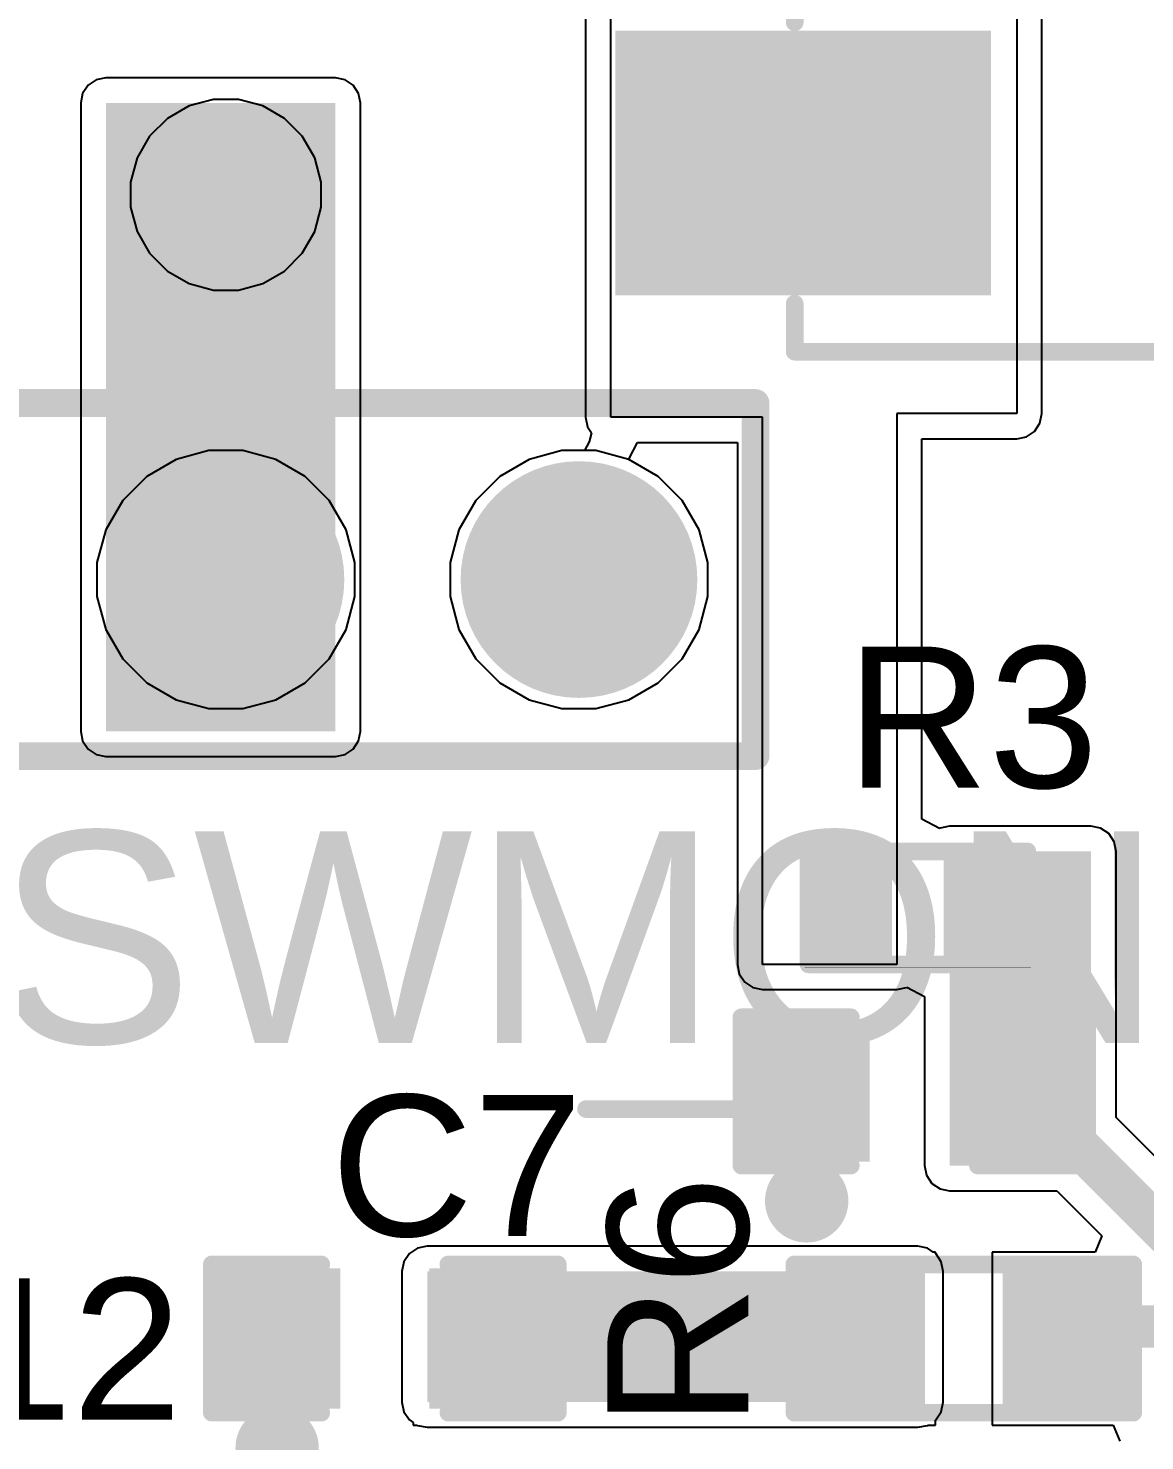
# Model space of a CAD drawing. Header units: millimetres. Extents: x 0 to 215, y 0 to 215.
# Drawn here: x 2.194 to 2.5103, y 1.556 to 1.9562 of the extents above; entities that cross this region are included whole.
import ezdxf

# ---------------------------------------------------------------- set-up
doc = ezdxf.new("R2010")
doc.units = ezdxf.units.MM
doc.header["$MEASUREMENT"] = 0
for name, color, linetype in [('BottomLayer', 5, 'Continuous'), ('BottomSolder', 6, 'Continuous'), ('MultiLayer', 9, 'Continuous'), ('PadHoleLayer', 156, 'Continuous'), ('TopLayer', 1, 'Continuous'), ('TopOverlay', 2, 'Continuous'), ('TopPaste', 8, 'Continuous'), ('TopSolder', 216, 'Continuous'), ('ViaHoleLayer', 16, 'Continuous')]:
    doc.layers.add(name, color=color, linetype=linetype)
doc.styles.add('Arial', font='', dxfattribs={"height": 0.2})
doc.styles.get('Arial').set_extended_font_data('Arial')

# ---------------------------------------------------------------- blocks, each defined once
blk = doc.blocks.new('R___0603_72')
at = {"layer": 'TopLayer'}
for points in [[(-0.015, 0.0175), (-0.015, -0.0175), (-0.045, -0.0175), (-0.045, 0.0175)], [(0.045, 0.0175), (0.045, -0.0175), (0.015, -0.0175), (0.015, 0.0175)]]:
    blk.add_hatch(color=1, dxfattribs=at).paths.add_polyline_path(points)
at = {"layer": 'TopPaste'}
for points in [[(-0.015, 0.0175), (-0.015, -0.0175), (-0.045, -0.0175), (-0.045, 0.0175)], [(0.045, 0.0175), (0.045, -0.0175), (0.015, -0.0175), (0.015, 0.0175)]]:
    blk.add_hatch(color=8, dxfattribs=at).paths.add_polyline_path(points)
at = {"layer": 'TopSolder'}
for points in [[(-0.011, 0.0215), (-0.011, -0.0215), (-0.049, -0.0215), (-0.049, 0.0215)], [(0.049, 0.0215), (0.049, -0.0215), (0.011, -0.0215), (0.011, 0.0215)]]:
    blk.add_hatch(color=216, dxfattribs=at).paths.add_polyline_path(points)
at = {"layer": 'TopOverlay', "const_width": 0.005}
for points in [[(0.048, 0.021), (-0.048, 0.021)], [(-0.048, 0.021), (-0.048, -0.021)], [(0.048, 0.021), (0.048, -0.021)], [(0.048, -0.021), (-0.048, -0.021)]]:
    blk.add_lwpolyline(points, dxfattribs=at)
at = {"layer": 'TopOverlay', "const_width": 0.0025}
for points in [[(-0.04925, 0.021, 1), (-0.04675, 0.021, 1)], [(-0.04925, 0.021, 1), (-0.04675, 0.021, 1)], [(0.04675, 0.021, 1), (0.04925, 0.021, 1)], [(0.04675, 0.021, 1), (0.04925, 0.021, 1)], [(-0.04925, -0.021, 1), (-0.04675, -0.021, 1)], [(-0.04925, -0.021, 1), (-0.04675, -0.021, 1)], [(0.04675, -0.021, 1), (0.04925, -0.021, 1)], [(0.04675, -0.021, 1), (0.04925, -0.021, 1)]]:
    blk.add_lwpolyline(points, format="xyb", close=True, dxfattribs=at)
blk = doc.blocks.new('R___0402_75')
at = {"layer": 'TopLayer'}
for points in [[(-0.0275, -0.0125), (-0.0275, 0.0125), (-0.0095, 0.0125), (-0.0095, -0.0125)], [(0.0095, -0.0125), (0.0095, 0.0125), (0.0275, 0.0125), (0.0275, -0.0125)]]:
    blk.add_hatch(color=1, dxfattribs=at).paths.add_polyline_path(points)
at = {"layer": 'TopPaste'}
for points in [[(-0.0275, -0.0125), (-0.0275, 0.0125), (-0.0095, 0.0125), (-0.0095, -0.0125)], [(0.0095, -0.0125), (0.0095, 0.0125), (0.0275, 0.0125), (0.0275, -0.0125)]]:
    blk.add_hatch(color=8, dxfattribs=at).paths.add_polyline_path(points)
at = {"layer": 'TopSolder'}
for points in [[(-0.02967, -0.01467), (-0.02967, 0.01467), (-0.00733, 0.01467), (-0.00733, -0.01467)], [(0.00733, -0.01467), (0.00733, 0.01467), (0.02967, 0.01467), (0.02967, -0.01467)]]:
    blk.add_hatch(color=216, dxfattribs=at).paths.add_polyline_path(points)
at = {"layer": 'TopOverlay'}
for points, const_width in [([(-0.031, -0.016), (-0.031, 0.016)], 0.005), ([(-0.031, 0.016), (0.031, 0.016)], 0.005), ([(0.031, -0.016), (0.031, 0.016)], 0.005), ([(-0.031, -0.016), (0.031, -0.016)], 0.005), ([(-0.032, -0.017), (0.032, -0.017)], 0.000127)]:
    blk.add_lwpolyline(points, dxfattribs=dict(at, const_width=const_width))
for points, const_width in [([(-0.03225, 0.016, 1), (-0.02975, 0.016, 1)], 0.0025), ([(-0.03225, 0.016, 1), (-0.02975, 0.016, 1)], 0.0025), ([(0.02975, 0.016, 1), (0.03225, 0.016, 1)], 0.0025), ([(0.02975, 0.016, 1), (0.03225, 0.016, 1)], 0.0025), ([(-0.03225, -0.016, 1), (-0.02975, -0.016, 1)], 0.0025), ([(-0.03225, -0.016, 1), (-0.02975, -0.016, 1)], 0.0025), ([(0.02975, -0.016, 1), (0.03225, -0.016, 1)], 0.0025), ([(0.02975, -0.016, 1), (0.03225, -0.016, 1)], 0.0025), ([(-0.03203, -0.017, 1), (-0.03197, -0.017, 1)], 0.0000635), ([(0.03197, -0.017, 1), (0.03203, -0.017, 1)], 0.0000635)]:
    blk.add_lwpolyline(points, format="xyb", close=True, dxfattribs=dict(at, const_width=const_width))
blk = doc.blocks.new('T____P______TH_1_8___H_________0_92___125')
at = {"layer": 'BottomLayer'}
h = blk.add_hatch(color=5, dxfattribs=at)
edge = h.paths.add_edge_path()
edge.add_arc((0.385, 0.019), 0.02, 0, 360)
at = {"layer": 'BottomSolder'}
h = blk.add_hatch(color=6, dxfattribs=at)
edge = h.paths.add_edge_path()
edge.add_arc((0.385, 0.019), 0.024, 0, 360)
at = {"layer": 'MultiLayer'}
h = blk.add_hatch(color=9, dxfattribs=at)
edge = h.paths.add_edge_path()
edge.add_arc((0.385, 0.019), 0.02, 0, 360)
at = {"layer": 'PadHoleLayer'}
h = blk.add_hatch(color=156, dxfattribs=at)
edge = h.paths.add_edge_path()
edge.add_arc((0.385, 0.019), 0.01, 0, 360)
at = {"layer": 'TopLayer'}
h = blk.add_hatch(color=1, dxfattribs=at)
edge = h.paths.add_edge_path()
edge.add_arc((0.385, 0.019), 0.02, 0, 360)
at = {"layer": 'TopSolder'}
h = blk.add_hatch(color=216, dxfattribs=at)
edge = h.paths.add_edge_path()
edge.add_arc((0.385, 0.019), 0.024, 0, 360)
blk = doc.blocks.new('HDR1X6__131')
at = {"layer": 'BottomLayer'}
blk.add_hatch(color=5, dxfattribs=at).paths.add_polyline_path([(-0.02953, 0.02953), (0.02953, 0.02953), (0.02953, -0.02953), (-0.02953, -0.02953)])
h = blk.add_hatch(color=5, dxfattribs=at)
edge = h.paths.add_edge_path()
edge.add_arc((0.1, 0), 0.02953, 0, 360)
h = blk.add_hatch(color=5, dxfattribs=at)
edge = h.paths.add_edge_path()
edge.add_arc((0.2, 0), 0.02953, 0, 360)
h = blk.add_hatch(color=5, dxfattribs=at)
edge = h.paths.add_edge_path()
edge.add_arc((0.3, 0), 0.02953, 0, 360)
h = blk.add_hatch(color=5, dxfattribs=at)
edge = h.paths.add_edge_path()
edge.add_arc((0.4, 0), 0.02953, 0, 360)
h = blk.add_hatch(color=5, dxfattribs=at)
edge = h.paths.add_edge_path()
edge.add_arc((0.5, 0), 0.02953, 0, 360)
at = {"layer": 'BottomSolder'}
blk.add_hatch(color=6, dxfattribs=at).paths.add_polyline_path([(-0.03353, 0.03353), (0.03353, 0.03353), (0.03353, -0.03353), (-0.03353, -0.03353)])
h = blk.add_hatch(color=6, dxfattribs=at)
edge = h.paths.add_edge_path()
edge.add_arc((0.1, 0), 0.03353, 0, 360)
h = blk.add_hatch(color=6, dxfattribs=at)
edge = h.paths.add_edge_path()
edge.add_arc((0.2, 0), 0.03353, 0, 360)
h = blk.add_hatch(color=6, dxfattribs=at)
edge = h.paths.add_edge_path()
edge.add_arc((0.3, 0), 0.03353, 0, 360)
h = blk.add_hatch(color=6, dxfattribs=at)
edge = h.paths.add_edge_path()
edge.add_arc((0.4, 0), 0.03353, 0, 360)
h = blk.add_hatch(color=6, dxfattribs=at)
edge = h.paths.add_edge_path()
edge.add_arc((0.5, 0), 0.03353, 0, 360)
at = {"layer": 'MultiLayer'}
blk.add_hatch(color=9, dxfattribs=at).paths.add_polyline_path([(-0.02953, 0.02953), (0.02953, 0.02953), (0.02953, -0.02953), (-0.02953, -0.02953)])
h = blk.add_hatch(color=9, dxfattribs=at)
edge = h.paths.add_edge_path()
edge.add_arc((0.1, 0), 0.02953, 0, 360)
h = blk.add_hatch(color=9, dxfattribs=at)
edge = h.paths.add_edge_path()
edge.add_arc((0.2, 0), 0.02953, 0, 360)
h = blk.add_hatch(color=9, dxfattribs=at)
edge = h.paths.add_edge_path()
edge.add_arc((0.3, 0), 0.02953, 0, 360)
h = blk.add_hatch(color=9, dxfattribs=at)
edge = h.paths.add_edge_path()
edge.add_arc((0.4, 0), 0.02953, 0, 360)
h = blk.add_hatch(color=9, dxfattribs=at)
edge = h.paths.add_edge_path()
edge.add_arc((0.5, 0), 0.02953, 0, 360)
at = {"layer": 'PadHoleLayer'}
h = blk.add_hatch(color=156, dxfattribs=at)
edge = h.paths.add_edge_path()
edge.add_arc((0, 0), 0.01772, 0, 360)
h = blk.add_hatch(color=156, dxfattribs=at)
edge = h.paths.add_edge_path()
edge.add_arc((0.1, 0), 0.01772, 0, 360)
h = blk.add_hatch(color=156, dxfattribs=at)
edge = h.paths.add_edge_path()
edge.add_arc((0.2, 0), 0.01772, 0, 360)
h = blk.add_hatch(color=156, dxfattribs=at)
edge = h.paths.add_edge_path()
edge.add_arc((0.3, 0), 0.01772, 0, 360)
h = blk.add_hatch(color=156, dxfattribs=at)
edge = h.paths.add_edge_path()
edge.add_arc((0.4, 0), 0.01772, 0, 360)
h = blk.add_hatch(color=156, dxfattribs=at)
edge = h.paths.add_edge_path()
edge.add_arc((0.5, 0), 0.01772, 0, 360)
at = {"layer": 'TopLayer'}
blk.add_hatch(color=1, dxfattribs=at).paths.add_polyline_path([(-0.02953, 0.02953), (0.02953, 0.02953), (0.02953, -0.02953), (-0.02953, -0.02953)])
h = blk.add_hatch(color=1, dxfattribs=at)
edge = h.paths.add_edge_path()
edge.add_arc((0.1, 0), 0.02953, 0, 360)
h = blk.add_hatch(color=1, dxfattribs=at)
edge = h.paths.add_edge_path()
edge.add_arc((0.2, 0), 0.02953, 0, 360)
h = blk.add_hatch(color=1, dxfattribs=at)
edge = h.paths.add_edge_path()
edge.add_arc((0.3, 0), 0.02953, 0, 360)
h = blk.add_hatch(color=1, dxfattribs=at)
edge = h.paths.add_edge_path()
edge.add_arc((0.4, 0), 0.02953, 0, 360)
h = blk.add_hatch(color=1, dxfattribs=at)
edge = h.paths.add_edge_path()
edge.add_arc((0.5, 0), 0.02953, 0, 360)
at = {"layer": 'TopSolder'}
blk.add_hatch(color=216, dxfattribs=at).paths.add_polyline_path([(-0.03353, 0.03353), (0.03353, 0.03353), (0.03353, -0.03353), (-0.03353, -0.03353)])
h = blk.add_hatch(color=216, dxfattribs=at)
edge = h.paths.add_edge_path()
edge.add_arc((0.1, 0), 0.03353, 0, 360)
h = blk.add_hatch(color=216, dxfattribs=at)
edge = h.paths.add_edge_path()
edge.add_arc((0.2, 0), 0.03353, 0, 360)
h = blk.add_hatch(color=216, dxfattribs=at)
edge = h.paths.add_edge_path()
edge.add_arc((0.3, 0), 0.03353, 0, 360)
h = blk.add_hatch(color=216, dxfattribs=at)
edge = h.paths.add_edge_path()
edge.add_arc((0.4, 0), 0.03353, 0, 360)
h = blk.add_hatch(color=216, dxfattribs=at)
edge = h.paths.add_edge_path()
edge.add_arc((0.5, 0), 0.03353, 0, 360)
at = {"layer": 'TopOverlay', "const_width": 0.00787}
for points in [[(-0.05, -0.05), (-0.05, 0.05)], [(-0.05, 0.05), (0.55, 0.05)], [(0.55, -0.05), (0.55, 0.05)], [(-0.05, -0.05), (0.55, -0.05)]]:
    blk.add_lwpolyline(points, dxfattribs=at)
at = {"layer": 'TopOverlay', "const_width": 0.00394}
for points in [[(-0.05197, 0.05, 1), (-0.04803, 0.05, 1)], [(-0.05197, 0.05, 1), (-0.04803, 0.05, 1)], [(0.54803, 0.05, 1), (0.55197, 0.05, 1)], [(0.54803, 0.05, 1), (0.55197, 0.05, 1)], [(-0.05197, -0.05, 1), (-0.04803, -0.05, 1)], [(-0.05197, -0.05, 1), (-0.04803, -0.05, 1)], [(0.54803, -0.05, 1), (0.55197, -0.05, 1)], [(0.54803, -0.05, 1), (0.55197, -0.05, 1)]]:
    blk.add_lwpolyline(points, format="xyb", close=True, dxfattribs=at)
blk = doc.blocks.new('SMA_156')
at = {"layer": 'TopLayer'}
for points in [[(-0.12795, 0.03346), (-0.02953, 0.03346), (-0.02953, -0.03346), (-0.12795, -0.03346)], [(0.02953, 0.03346), (0.12795, 0.03346), (0.12795, -0.03346), (0.02953, -0.03346)]]:
    blk.add_hatch(color=1, dxfattribs=at).paths.add_polyline_path(points)
at = {"layer": 'TopOverlay'}
for points in [[(-0.175, -0.05597), (-0.12906, -0.05597), (-0.12906, 0.05598), (-0.175, 0.05598)], [(-0.12992, 0.03638), (-0.1022, 0.03638), (-0.1022, 0.05598), (-0.12992, 0.05598)], [(-0.12992, -0.05598), (-0.1022, -0.05598), (-0.1022, -0.03638), (-0.12992, -0.03638)]]:
    blk.add_hatch(color=2, dxfattribs=at).paths.add_polyline_path(points)
at = {"layer": 'TopPaste'}
for points in [[(-0.12795, 0.03346), (-0.02953, 0.03346), (-0.02953, -0.03346), (-0.12795, -0.03346)], [(0.02953, 0.03346), (0.12795, 0.03346), (0.12795, -0.03346), (0.02953, -0.03346)]]:
    blk.add_hatch(color=8, dxfattribs=at).paths.add_polyline_path(points)
at = {"layer": 'TopSolder'}
for points in [[(-0.13195, 0.03746), (-0.02553, 0.03746), (-0.02553, -0.03746), (-0.13195, -0.03746)], [(0.02553, 0.03746), (0.13195, 0.03746), (0.13195, -0.03746), (0.02553, -0.03746)]]:
    blk.add_hatch(color=216, dxfattribs=at).paths.add_polyline_path(points)
at = {"layer": 'TopOverlay', "const_width": 0.005}
for points in [[(0.08115, 0.05345), (-0.10465, 0.05345)], [(0.08115, 0.05345), (0.08115, 0.03985)], [(0.08115, -0.03985), (0.08115, -0.05345)], [(0.08115, -0.05345), (-0.10465, -0.05345)]]:
    blk.add_lwpolyline(points, dxfattribs=at)
at = {"layer": 'TopOverlay', "const_width": 0.0025}
for points in [[(-0.1059, 0.05345, 1), (-0.1034, 0.05345, 1)], [(0.0799, 0.05345, 1), (0.0824, 0.05345, 1)], [(0.0799, 0.05345, 1), (0.0824, 0.05345, 1)], [(0.0799, 0.03985, 1), (0.0824, 0.03985, 1)], [(0.0799, -0.03985, 1), (0.0824, -0.03985, 1)], [(-0.1059, -0.05345, 1), (-0.1034, -0.05345, 1)], [(0.0799, -0.05345, 1), (0.0824, -0.05345, 1)], [(0.0799, -0.05345, 1), (0.0824, -0.05345, 1)]]:
    blk.add_lwpolyline(points, format="xyb", close=True, dxfattribs=at)
blk = doc.blocks.new('C___0603_194')
at = {"layer": 'TopLayer'}
for points in [[(-0.015, 0.0175), (-0.015, -0.0175), (-0.045, -0.0175), (-0.045, 0.0175)], [(0.045, 0.0175), (0.045, -0.0175), (0.015, -0.0175), (0.015, 0.0175)]]:
    blk.add_hatch(color=1, dxfattribs=at).paths.add_polyline_path(points)
at = {"layer": 'TopPaste'}
for points in [[(-0.015, 0.0175), (-0.015, -0.0175), (-0.045, -0.0175), (-0.045, 0.0175)], [(0.045, 0.0175), (0.045, -0.0175), (0.015, -0.0175), (0.015, 0.0175)]]:
    blk.add_hatch(color=8, dxfattribs=at).paths.add_polyline_path(points)
at = {"layer": 'TopSolder'}
for points in [[(-0.01264, 0.01986), (-0.01264, -0.01986), (-0.04736, -0.01986), (-0.04736, 0.01986)], [(0.04736, 0.01986), (0.04736, -0.01986), (0.01264, -0.01986), (0.01264, 0.01986)]]:
    blk.add_hatch(color=216, dxfattribs=at).paths.add_polyline_path(points)
at = {"layer": 'TopOverlay', "const_width": 0.005}
for points in [[(-0.018, 0.021), (-0.049, 0.021)], [(-0.049, 0.021), (-0.049, -0.021)], [(0.049, 0.021), (0.018, 0.021)], [(0.049, 0.021), (0.049, -0.021)], [(-0.018, -0.021), (-0.049, -0.021)], [(0.049, -0.021), (0.018, -0.021)]]:
    blk.add_lwpolyline(points, dxfattribs=at)
at = {"layer": 'TopOverlay', "const_width": 0.0025}
for points in [[(-0.05025, 0.021, 1), (-0.04775, 0.021, 1)], [(-0.05025, 0.021, 1), (-0.04775, 0.021, 1)], [(-0.01925, 0.021, 1), (-0.01675, 0.021, 1)], [(0.01675, 0.021, 1), (0.01925, 0.021, 1)], [(0.04775, 0.021, 1), (0.05025, 0.021, 1)], [(0.04775, 0.021, 1), (0.05025, 0.021, 1)], [(-0.05025, -0.021, 1), (-0.04775, -0.021, 1)], [(-0.05025, -0.021, 1), (-0.04775, -0.021, 1)], [(-0.01925, -0.021, 1), (-0.01675, -0.021, 1)], [(0.01675, -0.021, 1), (0.01925, -0.021, 1)], [(0.04775, -0.021, 1), (0.05025, -0.021, 1)], [(0.04775, -0.021, 1), (0.05025, -0.021, 1)]]:
    blk.add_lwpolyline(points, format="xyb", close=True, dxfattribs=at)
blk = doc.blocks.new('C___0603_199')
at = {"layer": 'TopLayer'}
for points in [[(-0.015, 0.0175), (-0.015, -0.0175), (-0.045, -0.0175), (-0.045, 0.0175)], [(0.045, 0.0175), (0.045, -0.0175), (0.015, -0.0175), (0.015, 0.0175)]]:
    blk.add_hatch(color=1, dxfattribs=at).paths.add_polyline_path(points)
at = {"layer": 'TopPaste'}
for points in [[(-0.015, 0.0175), (-0.015, -0.0175), (-0.045, -0.0175), (-0.045, 0.0175)], [(0.045, 0.0175), (0.045, -0.0175), (0.015, -0.0175), (0.015, 0.0175)]]:
    blk.add_hatch(color=8, dxfattribs=at).paths.add_polyline_path(points)
at = {"layer": 'TopSolder'}
for points in [[(-0.01264, 0.01986), (-0.01264, -0.01986), (-0.04736, -0.01986), (-0.04736, 0.01986)], [(0.04736, 0.01986), (0.04736, -0.01986), (0.01264, -0.01986), (0.01264, 0.01986)]]:
    blk.add_hatch(color=216, dxfattribs=at).paths.add_polyline_path(points)
at = {"layer": 'TopOverlay', "const_width": 0.005}
for points in [[(-0.018, 0.021), (-0.049, 0.021)], [(-0.049, 0.021), (-0.049, -0.021)], [(0.049, 0.021), (0.018, 0.021)], [(0.049, 0.021), (0.049, -0.021)], [(-0.018, -0.021), (-0.049, -0.021)], [(0.049, -0.021), (0.018, -0.021)]]:
    blk.add_lwpolyline(points, dxfattribs=at)
at = {"layer": 'TopOverlay', "const_width": 0.0025}
for points in [[(-0.05025, 0.021, 1), (-0.04775, 0.021, 1)], [(-0.05025, 0.021, 1), (-0.04775, 0.021, 1)], [(-0.01925, 0.021, 1), (-0.01675, 0.021, 1)], [(0.01675, 0.021, 1), (0.01925, 0.021, 1)], [(0.04775, 0.021, 1), (0.05025, 0.021, 1)], [(0.04775, 0.021, 1), (0.05025, 0.021, 1)], [(-0.05025, -0.021, 1), (-0.04775, -0.021, 1)], [(-0.05025, -0.021, 1), (-0.04775, -0.021, 1)], [(-0.01925, -0.021, 1), (-0.01675, -0.021, 1)], [(0.01675, -0.021, 1), (0.01925, -0.021, 1)], [(0.04775, -0.021, 1), (0.05025, -0.021, 1)], [(0.04775, -0.021, 1), (0.05025, -0.021, 1)]]:
    blk.add_lwpolyline(points, format="xyb", close=True, dxfattribs=at)

msp = doc.modelspace()

# ---------------------------------------------------------------- hatches: boundary and pattern name
at = {"layer": 'BottomLayer'}
h = msp.add_hatch(color=5, dxfattribs=at)
edge = h.paths.add_edge_path()
edge.add_arc((2.4145, 1.624), 0.01181, 0, 360)
h = msp.add_hatch(color=5, dxfattribs=at)
edge = h.paths.add_edge_path()
edge.add_arc((2.2645, 1.554), 0.01181, 0, 360)
at = {"layer": 'TopLayer'}
for points in [[(2.216, 1.757), (2.281, 1.757), (2.281, 1.935), (2.216, 1.935)], [(2.455, 1.634), (2.495, 1.634), (2.495, 1.723), (2.455, 1.723)], [(2.307, 1.567), (2.446, 1.567), (2.446, 1.604), (2.307, 1.604)]]:
    msp.add_hatch(color=1, dxfattribs=at).paths.add_polyline_path(points)
h = msp.add_hatch(color=1, dxfattribs=at)
edge = h.paths.add_edge_path()
edge.add_arc((2.4145, 1.624), 0.01181, 0, 360)
h = msp.add_hatch(color=1, dxfattribs=at)
edge = h.paths.add_edge_path()
edge.add_arc((2.2645, 1.554), 0.01181, 0, 360)
at = {"layer": 'ViaHoleLayer'}
h = msp.add_hatch(color=16, dxfattribs=at)
edge = h.paths.add_edge_path()
edge.add_arc((2.4145, 1.624), 0.00591, 0, 360)
h = msp.add_hatch(color=16, dxfattribs=at)
edge = h.paths.add_edge_path()
edge.add_arc((2.2645, 1.554), 0.00591, 0, 360)

# ---------------------------------------------------------------- linework, layer by layer
at = {"layer": 'BottomLayer'}
for p, q in [((2.23958, 1.93416), (2.23342, 1.93061)), ((2.24645, 1.936), (2.23958, 1.93416)), ((2.25355, 1.936), (2.24645, 1.936)), ((2.26042, 1.93416), (2.25355, 1.936)), ((2.26658, 1.93061), (2.26042, 1.93416)), ((2.23342, 1.93061), (2.22839, 1.92558)), ((2.27161, 1.92558), (2.26658, 1.93061)), ((2.22839, 1.92558), (2.22484, 1.91942)), ((2.27516, 1.91942), (2.27161, 1.92558)), ((2.22484, 1.91942), (2.223, 1.91255)), ((2.277, 1.91255), (2.27516, 1.91942)), ((2.223, 1.91255), (2.223, 1.90545)), ((2.277, 1.90545), (2.277, 1.91255)), ((2.223, 1.90545), (2.22484, 1.89858)), ((2.27516, 1.89858), (2.277, 1.90545)), ((2.22484, 1.89858), (2.22839, 1.89242)), ((2.27161, 1.89242), (2.27516, 1.89858)), ((2.22839, 1.89242), (2.23342, 1.88739)), ((2.26658, 1.88739), (2.27161, 1.89242)), ((2.23342, 1.88739), (2.23958, 1.88384)), ((2.26042, 1.88384), (2.26658, 1.88739)), ((2.23958, 1.88384), (2.24645, 1.882)), ((2.24645, 1.882), (2.25355, 1.882)), ((2.25355, 1.882), (2.26042, 1.88384)), ((2.2359, 1.83404), (2.22757, 1.82923)), ((2.24519, 1.83653), (2.2359, 1.83404)), ((2.25481, 1.83653), (2.24519, 1.83653)), ((2.2641, 1.83404), (2.25481, 1.83653)), ((2.27243, 1.82923), (2.2641, 1.83404)), ((2.3359, 1.83404), (2.32757, 1.82923)), ((2.34519, 1.83653), (2.3359, 1.83404)), ((2.35481, 1.83653), (2.34519, 1.83653)), ((2.3641, 1.83404), (2.35481, 1.83653)), ((2.37243, 1.82923), (2.3641, 1.83404)), ((2.22757, 1.82923), (2.22077, 1.82243)), ((2.27923, 1.82243), (2.27243, 1.82923)), ((2.32757, 1.82923), (2.32077, 1.82243)), ((2.37923, 1.82243), (2.37243, 1.82923)), ((2.22077, 1.82243), (2.21596, 1.8141)), ((2.28404, 1.8141), (2.27923, 1.82243)), ((2.32077, 1.82243), (2.31596, 1.8141)), ((2.38404, 1.8141), (2.37923, 1.82243)), ((2.21596, 1.8141), (2.21347, 1.80481)), ((2.28653, 1.80481), (2.28404, 1.8141)), ((2.31596, 1.8141), (2.31347, 1.80481)), ((2.38653, 1.80481), (2.38404, 1.8141)), ((2.21347, 1.80481), (2.21347, 1.79519)), ((2.28653, 1.79519), (2.28653, 1.80481)), ((2.31347, 1.80481), (2.31347, 1.79519)), ((2.38653, 1.79519), (2.38653, 1.80481)), ((2.21347, 1.79519), (2.21596, 1.7859)), ((2.28404, 1.7859), (2.28653, 1.79519)), ((2.31347, 1.79519), (2.31596, 1.7859)), ((2.38404, 1.7859), (2.38653, 1.79519)), ((2.21596, 1.7859), (2.22077, 1.77757)), ((2.27923, 1.77757), (2.28404, 1.7859)), ((2.31596, 1.7859), (2.32077, 1.77757)), ((2.37923, 1.77757), (2.38404, 1.7859)), ((2.22077, 1.77757), (2.22757, 1.77077)), ((2.27243, 1.77077), (2.27923, 1.77757)), ((2.32077, 1.77757), (2.32757, 1.77077)), ((2.37243, 1.77077), (2.37923, 1.77757)), ((2.22757, 1.77077), (2.2359, 1.76596)), ((2.2641, 1.76596), (2.27243, 1.77077)), ((2.32757, 1.77077), (2.3359, 1.76596)), ((2.3641, 1.76596), (2.37243, 1.77077)), ((2.2359, 1.76596), (2.24519, 1.76347)), ((2.25481, 1.76347), (2.2641, 1.76596)), ((2.3359, 1.76596), (2.34519, 1.76347)), ((2.35481, 1.76347), (2.3641, 1.76596)), ((2.24519, 1.76347), (2.25481, 1.76347)), ((2.34519, 1.76347), (2.35481, 1.76347))]:
    msp.add_line(p, q, dxfattribs=at)
at = {"layer": 'TopLayer'}
for p, q in [((2.35186, 1.959), (2.35186, 1.846)), ((2.359, 1.846), (2.359, 1.959)), ((2.474, 1.959), (2.474, 1.847)), ((2.48114, 1.847), (2.48114, 1.959)), ((2.21327, 1.94159), (2.21095, 1.94005)), ((2.216, 1.94214), (2.21327, 1.94159)), ((2.281, 1.94214), (2.216, 1.94214)), ((2.28373, 1.94159), (2.281, 1.94214)), ((2.28605, 1.94005), (2.28373, 1.94159)), ((2.20941, 1.93773), (2.20886, 1.935)), ((2.21095, 1.94005), (2.20941, 1.93773)), ((2.28759, 1.93773), (2.28605, 1.94005)), ((2.28814, 1.935), (2.28759, 1.93773)), ((2.20886, 1.935), (2.20886, 1.757)), ((2.28814, 1.757), (2.28814, 1.935)), ((2.35186, 1.846), (2.35241, 1.84327)), ((2.402, 1.846), (2.359, 1.846)), ((2.402, 1.691), (2.402, 1.846)), ((2.474, 1.847), (2.44, 1.847)), ((2.44, 1.847), (2.44, 1.691)), ((2.48059, 1.84427), (2.48114, 1.847)), ((2.35241, 1.84327), (2.35357, 1.84153)), ((2.35357, 1.84153), (2.35291, 1.83902)), ((2.47673, 1.84041), (2.47905, 1.84195)), ((2.47905, 1.84195), (2.48059, 1.84427)), ((2.35291, 1.83902), (2.35158, 1.83653)), ((2.36425, 1.83434), (2.36656, 1.83886)), ((2.36656, 1.83886), (2.39486, 1.83886)), ((2.39486, 1.83886), (2.39486, 1.691)), ((2.44714, 1.73215), (2.44714, 1.83986)), ((2.44714, 1.83986), (2.474, 1.83986)), ((2.474, 1.83986), (2.47673, 1.84041)), ((2.3359, 1.83404), (2.32757, 1.82923)), ((2.34519, 1.83653), (2.3359, 1.83404)), ((2.35158, 1.83653), (2.34519, 1.83653)), ((2.3644, 1.83386), (2.36425, 1.83434)), ((2.37243, 1.82923), (2.3644, 1.83386)), ((2.32757, 1.82923), (2.32077, 1.82243)), ((2.37923, 1.82243), (2.37243, 1.82923)), ((2.32077, 1.82243), (2.31596, 1.8141)), ((2.38404, 1.8141), (2.37923, 1.82243)), ((2.31596, 1.8141), (2.31347, 1.80481)), ((2.38653, 1.80481), (2.38404, 1.8141)), ((2.31347, 1.80481), (2.31347, 1.79519)), ((2.38653, 1.79519), (2.38653, 1.80481)), ((2.31347, 1.79519), (2.31596, 1.7859)), ((2.38404, 1.7859), (2.38653, 1.79519)), ((2.31596, 1.7859), (2.32077, 1.77757)), ((2.37923, 1.77757), (2.38404, 1.7859)), ((2.32077, 1.77757), (2.32757, 1.77077)), ((2.37243, 1.77077), (2.37923, 1.77757)), ((2.32757, 1.77077), (2.3359, 1.76596)), ((2.3641, 1.76596), (2.37243, 1.77077)), ((2.3359, 1.76596), (2.34519, 1.76347)), ((2.35481, 1.76347), (2.3641, 1.76596)), ((2.34519, 1.76347), (2.35481, 1.76347)), ((2.20886, 1.757), (2.20941, 1.75427)), ((2.28759, 1.75427), (2.28814, 1.757)), ((2.20941, 1.75427), (2.21095, 1.75195)), ((2.28605, 1.75195), (2.28759, 1.75427)), ((2.21095, 1.75195), (2.21327, 1.75041)), ((2.21327, 1.75041), (2.216, 1.74986)), ((2.216, 1.74986), (2.281, 1.74986)), ((2.281, 1.74986), (2.28373, 1.75041)), ((2.28373, 1.75041), (2.28605, 1.75195)), ((2.45214, 1.72951), (2.44714, 1.73215)), ((2.45227, 1.72959), (2.45214, 1.72951)), ((2.455, 1.73014), (2.45227, 1.72959)), ((2.495, 1.73014), (2.455, 1.73014)), ((2.49773, 1.72959), (2.495, 1.73014)), ((2.50005, 1.72805), (2.49773, 1.72959)), ((2.50159, 1.72573), (2.50005, 1.72805)), ((2.50214, 1.723), (2.50159, 1.72573)), ((2.50214, 1.64761), (2.50214, 1.723)), ((2.39486, 1.691), (2.39541, 1.68827)), ((2.44, 1.691), (2.402, 1.691)), ((2.39541, 1.68827), (2.39695, 1.68595)), ((2.39695, 1.68595), (2.39927, 1.68441)), ((2.39927, 1.68441), (2.402, 1.68386)), ((2.402, 1.68386), (2.44, 1.68386)), ((2.44, 1.68386), (2.44273, 1.68441)), ((2.44273, 1.68441), (2.44286, 1.68449)), ((2.44286, 1.68449), (2.44786, 1.68185)), ((2.44786, 1.68185), (2.44786, 1.634)), ((2.52119, 1.62856), (2.50214, 1.64761)), ((2.44786, 1.634), (2.44841, 1.63127)), ((2.44841, 1.63127), (2.44995, 1.62895)), ((2.44995, 1.62895), (2.45227, 1.62741)), ((2.45227, 1.62741), (2.455, 1.62686)), ((2.455, 1.62686), (2.48539, 1.62686)), ((2.48539, 1.62686), (2.49814, 1.61412)), ((2.49814, 1.61412), (2.49622, 1.6095)), ((2.30195, 1.60905), (2.30041, 1.60673)), ((2.30427, 1.61059), (2.30195, 1.60905)), ((2.307, 1.61114), (2.30427, 1.61059)), ((2.446, 1.61114), (2.307, 1.61114)), ((2.44873, 1.61059), (2.446, 1.61114)), ((2.45037, 1.6095), (2.44873, 1.61059)), ((2.451, 1.6095), (2.45037, 1.6095)), ((2.451, 1.60908), (2.451, 1.6095)), ((2.45105, 1.60905), (2.451, 1.60908)), ((2.45259, 1.60673), (2.45105, 1.60905)), ((2.49622, 1.6095), (2.467, 1.6095)), ((2.467, 1.6095), (2.467, 1.5605)), ((2.30041, 1.60673), (2.29986, 1.604)), ((2.45314, 1.604), (2.45259, 1.60673)), ((2.29986, 1.604), (2.29986, 1.567)), ((2.45314, 1.567), (2.45314, 1.604)), ((2.29986, 1.567), (2.30041, 1.56427)), ((2.45259, 1.56427), (2.45314, 1.567)), ((2.30041, 1.56427), (2.30195, 1.56195)), ((2.30195, 1.56195), (2.303, 1.56125)), ((2.303, 1.56125), (2.303, 1.5605)), ((2.451, 1.56192), (2.45105, 1.56195)), ((2.451, 1.5605), (2.451, 1.56192)), ((2.45105, 1.56195), (2.45259, 1.56427)), ((2.303, 1.5605), (2.30413, 1.5605)), ((2.30413, 1.5605), (2.30427, 1.56041)), ((2.30427, 1.56041), (2.307, 1.55986)), ((2.307, 1.55986), (2.446, 1.55986)), ((2.446, 1.55986), (2.44873, 1.56041)), ((2.44873, 1.56041), (2.44887, 1.5605)), ((2.44887, 1.5605), (2.451, 1.5605)), ((2.467, 1.5605), (2.50128, 1.5605)), ((2.50128, 1.5605), (2.50319, 1.5559))]:
    msp.add_line(p, q, dxfattribs=at)
for points, const_width in [([(2.476, 1.6515), (2.476, 1.715)], 0.012), ([(2.415, 1.6245), (2.415, 1.655)], 0.01), ([(2.476, 1.6515), (2.484, 1.6435)], 0.012), ([(2.484, 1.6435), (2.4875, 1.6435)], 0.012), ([(2.4875, 1.6435), (2.51702, 1.61398)], 0.012), ([(2.489, 1.585), (2.49239, 1.58839)], 0.012), ([(2.49239, 1.58839), (2.57256, 1.58839)], 0.012), ([(2.265, 1.5545), (2.265, 1.585)], 0.01)]:
    msp.add_lwpolyline(points, dxfattribs=dict(at, const_width=const_width))
for points, const_width in [([(2.473, 1.715, 1), (2.479, 1.715, 1)], 0.006), ([(2.4125, 1.655, 1), (2.4175, 1.655, 1)], 0.005), ([(2.473, 1.6515, 1), (2.479, 1.6515, 1)], 0.006), ([(2.473, 1.6515, 1), (2.479, 1.6515, 1)], 0.006), ([(2.481, 1.6435, 1), (2.487, 1.6435, 1)], 0.006), ([(2.481, 1.6435, 1), (2.487, 1.6435, 1)], 0.006), ([(2.4845, 1.6435, 1), (2.4905, 1.6435, 1)], 0.006), ([(2.4845, 1.6435, 1), (2.4905, 1.6435, 1)], 0.006), ([(2.4125, 1.6245, 1), (2.4175, 1.6245, 1)], 0.005), ([(2.48939, 1.58839, 1), (2.49539, 1.58839, 1)], 0.006), ([(2.48939, 1.58839, 1), (2.49539, 1.58839, 1)], 0.006), ([(2.2625, 1.585, 1), (2.2675, 1.585, 1)], 0.005), ([(2.486, 1.585, 1), (2.492, 1.585, 1)], 0.006), ([(2.2625, 1.5545, 1), (2.2675, 1.5545, 1)], 0.005)]:
    msp.add_lwpolyline(points, format="xyb", close=True, dxfattribs=dict(at, const_width=const_width))
at = {"layer": 'TopOverlay', "const_width": 0.005}
msp.add_lwpolyline([(2.352, 1.65), (2.396, 1.65)], dxfattribs=at)
at = {"layer": 'TopOverlay', "const_width": 0.0025}
for points in [[(2.35075, 1.65, 1), (2.35325, 1.65, 1)], [(2.39475, 1.65, 1), (2.39725, 1.65, 1)]]:
    msp.add_lwpolyline(points, format="xyb", close=True, dxfattribs=at)

# ---------------------------------------------------------------- block references
at = {"rotation": 180}
for name, p in [('SMA_156', (2.49226, 1.918)), ('C___0603_199', (2.445, 1.655)), ('C___0603_194', (2.295, 1.585)), ('R___0603_72', (2.459, 1.585))]:
    msp.add_blockref(name, p, dxfattribs=at)
for name, p in [('T____P______TH_1_8___H_________0_92___125', (1.865, 1.89)), ('HDR1X6__131', (1.85, 1.8)), ('R___0402_75', (2.446, 1.707))]:
    msp.add_blockref(name, p)

# ---------------------------------------------------------------- texts
at = {"layer": 'TopOverlay', "style": 'Arial'}
for s, height, p in [('R3', 0.04, (2.42568, 1.74101)), ('PSWMON', 0.06, (2.129, 1.6687)), ('C7', 0.04, (2.27968, 1.61401)), ('C12', 0.04, (2.13502, 1.56201))]:
    msp.add_text(s, height=height, dxfattribs=at).set_placement(p)
msp.add_text('R6', height=0.04, rotation=90, dxfattribs=at).set_placement((2.39799, 1.55968))

doc.saveas('drawing.dxf')
